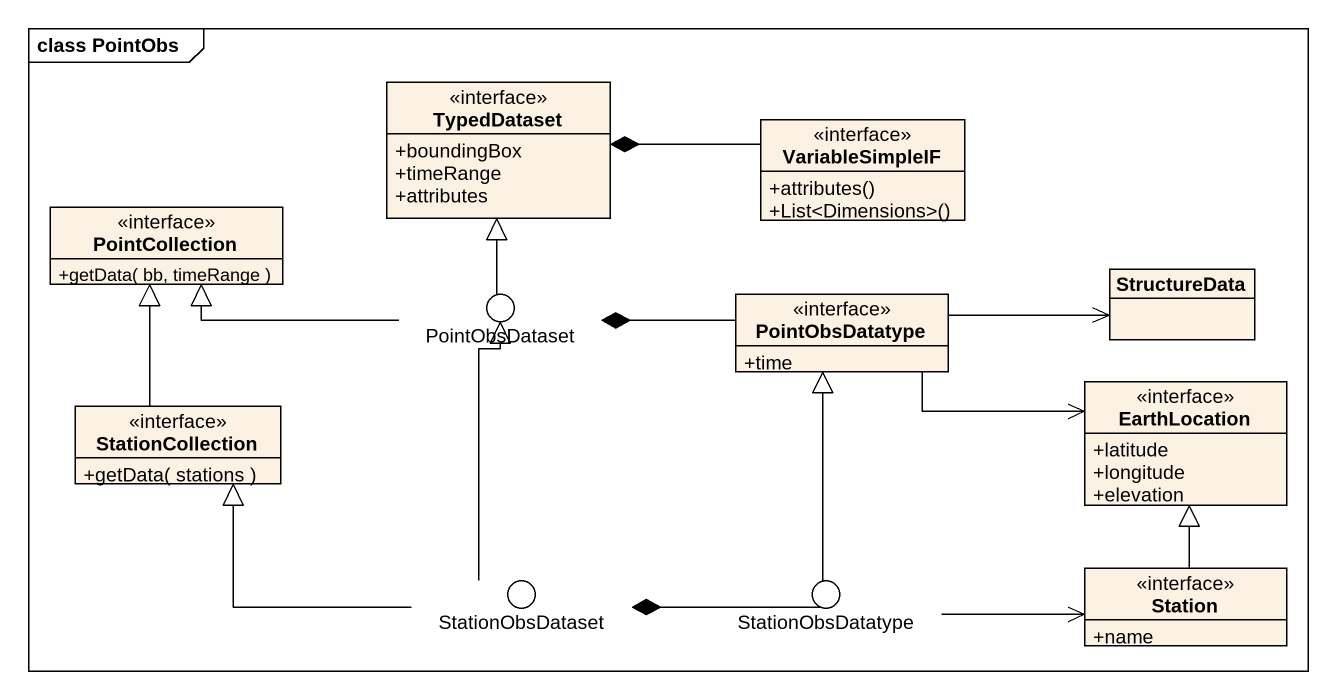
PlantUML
@startuml
mainframe class PointObs
allowmixing
hide circle
hide empty members
skinparam classAttributeIconSize 0
interface TypedDataset {
  +boundingBox
  +timeRange
  +attributes
}
interface VariableSimpleIF {
  +attributes()
  +List<Dimensions>()
}
interface PointCollection {
  +getData( bb, timeRange )
}
() PointObsDataset
interface PointObsDatatype {
  +time
}
class StructureData
interface EarthLocation {
  +latitude
  +longitude
  +elevation
}
interface StationCollection {
  +getData( stations )
}
() StationObsDataset
() StationObsDatatype
interface Station {
  +name
}
TypedDataset *-right- VariableSimpleIF
PointObsDataset -up-|> TypedDataset
PointObsDataset -left-|> PointCollection
PointObsDataset *-right- PointObsDatatype
PointObsDatatype -right-> StructureData
PointObsDatatype -right-> EarthLocation
StationCollection -up-|> PointCollection
StationObsDataset -up-|> PointObsDataset
StationObsDataset -left-|> StationCollection
StationObsDataset *-right- StationObsDatatype
StationObsDatatype -up-|> PointObsDatatype
StationObsDatatype -right-> Station
Station -up-|> EarthLocation
@enduml
